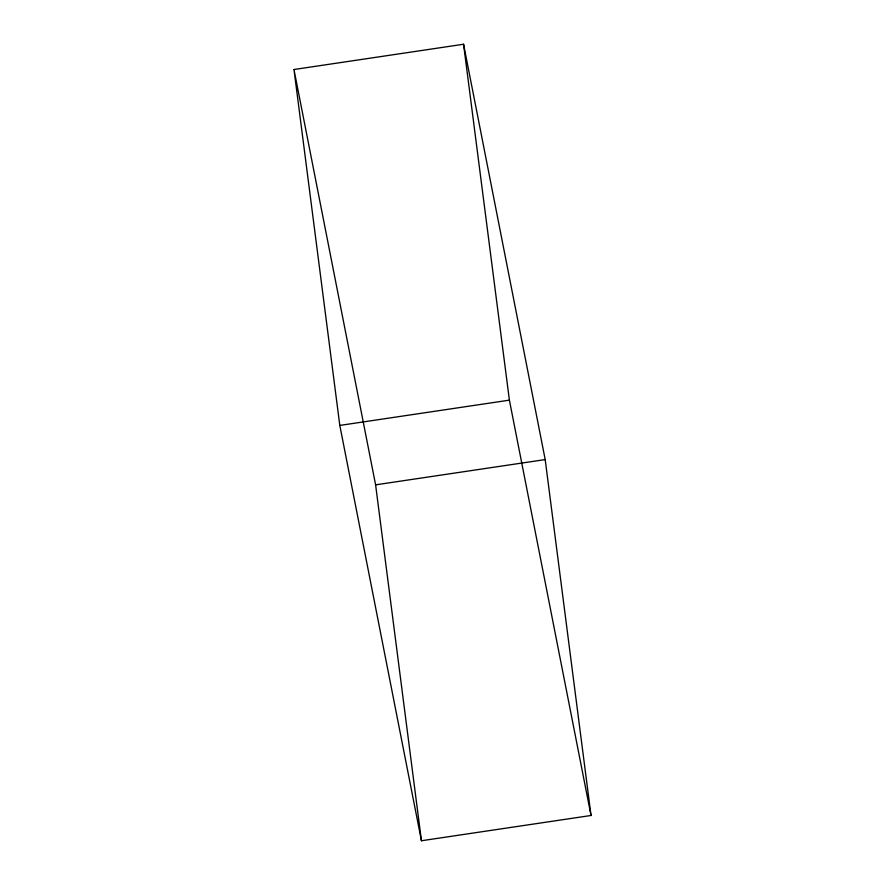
<?xml version="1.0" encoding="UTF-8"?>
<svg xmlns="http://www.w3.org/2000/svg" width="885" height="885" viewBox="0 0 885 885"><rect width="100%" height="100%" fill="white"/><g stroke="black" fill="none" stroke-linecap="round" stroke-linejoin="round"><path stroke-width="1.33" d="M293.975 69.517L463.563 44.25L545.193 459.58L591.025 815.483L421.437 840.75L339.807 425.419L293.975 69.517L375.605 484.847L421.437 840.75M339.807 425.419L509.395 400.153L591.025 815.483M375.605 484.847L545.193 459.58M463.563 44.25L509.395 400.153"/></g></svg>
